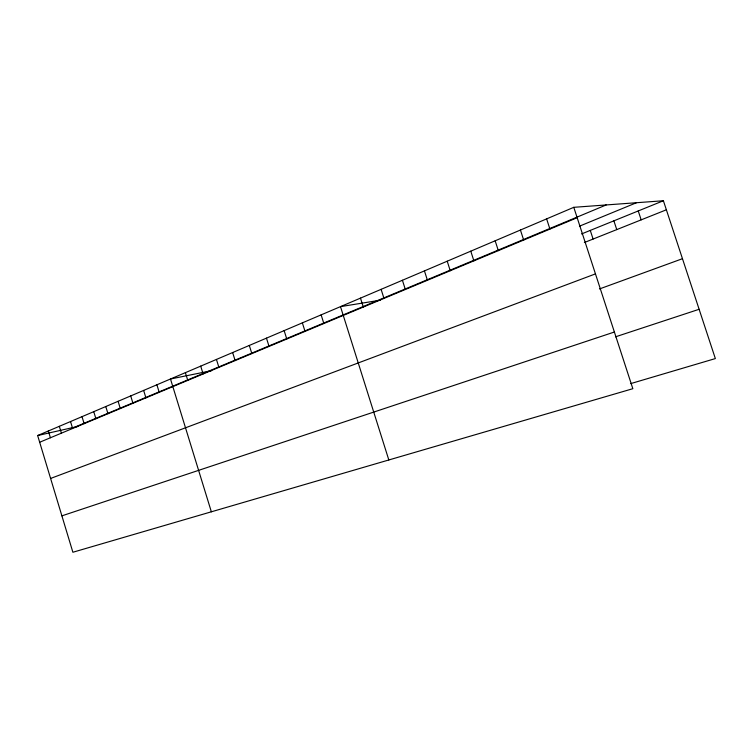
<?xml version="1.0" encoding="UTF-8"?>
<svg xmlns="http://www.w3.org/2000/svg" width="753" height="753" viewBox="0 0 753 753"><rect width="100%" height="100%" fill="white"/><g stroke="black" fill="none" stroke-linecap="round" stroke-linejoin="round"><path stroke-width="1.13" d="M573.786 207.32L632.84 388.699L72.881 552.25L37.65 435.545L573.786 207.32L663.393 200.75L715.35 358.579L630.732 383.606M74.914 427.092L606.156 204.948M39.674 442.246L577.175 217.711M579.434 226.192L636.492 202.717M581.551 233.948L663.393 200.75M584.356 242.541L666.377 209.795M50.602 478.447L595.463 273.885M599.463 288.954L682.472 258.703M61.897 515.852L614.392 332.017M615.502 336.826L699.123 309.285M37.65 435.545L78.265 426.339M211.593 370.664L170.489 378.994L211.358 511.805M380.463 300.165L340.497 306.631L388.83 459.97M638.243 210.953L641.17 219.857M613.883 220.827L616.754 229.609M590.277 230.409L593.091 239.049M546.622 218.888L549.935 229.091M520.427 230.032L523.674 240.066M495.163 240.791L498.335 250.645M470.776 251.173L473.882 260.858M447.216 261.206L450.256 270.732M424.438 270.892L427.431 280.267M402.413 280.267L405.349 289.491M381.112 289.34L383.983 298.414M360.48 298.122L363.304 307.055M321.136 314.867L323.856 323.536M302.358 322.868L305.031 331.395M284.145 330.614L286.771 339.019M266.468 338.144L269.056 346.427M249.309 345.448L251.85 353.609M232.639 352.545L235.143 360.593M216.44 359.435L218.907 367.379M200.703 366.137L203.122 373.968M185.389 372.66L187.77 380.378M156.897 384.783L159.212 392.313M143.644 390.421L145.922 397.866M130.711 395.927L132.961 403.279M118.099 401.302L120.311 408.559M105.778 406.545L107.971 413.717M93.758 411.665L95.913 418.753M82.011 416.663L84.138 423.675M70.537 421.548L72.636 428.476M59.327 426.32L61.398 433.173M48.361 430.98L50.413 437.757"/></g></svg>
